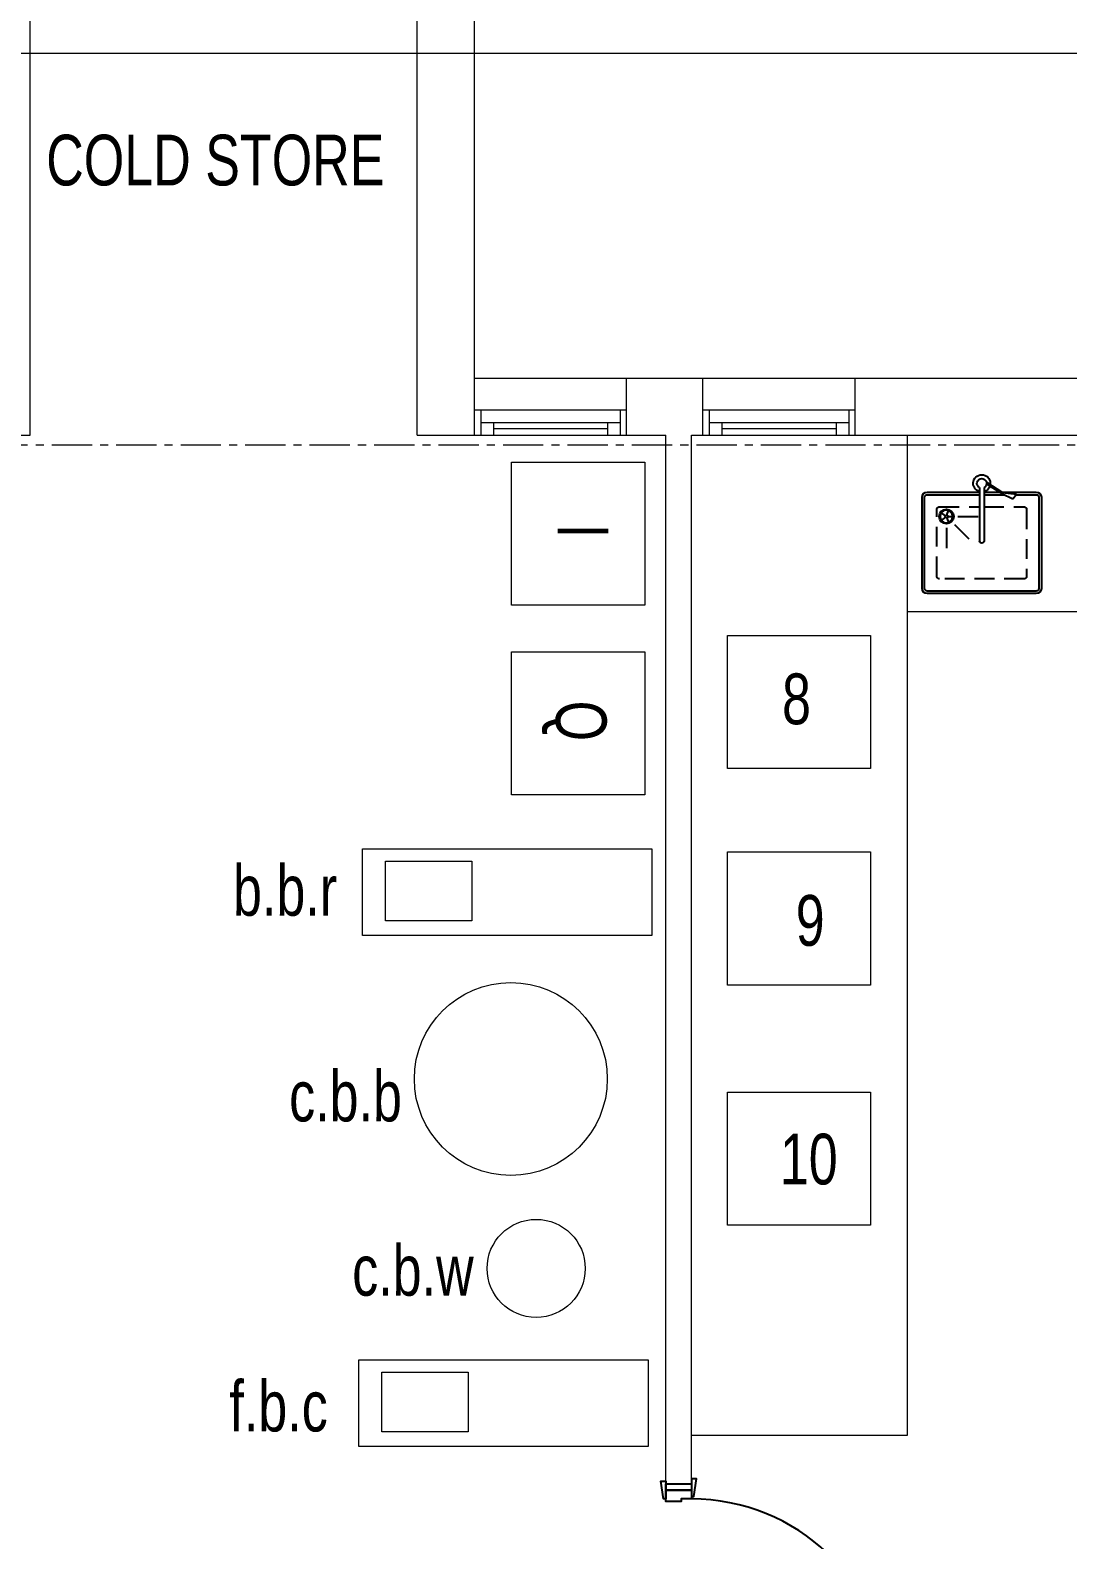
# Model space of a CAD drawing. Header units: millimetres. Extents: x 26027 to 581921, y 7230 to 233891.
# Drawn here: x 568849 to 572937, y 138029 to 143982 of the extents above; entities that cross this region are included whole.
import ezdxf

# ---------------------------------------------------------------- set-up
doc = ezdxf.new("R2010")
doc.units = ezdxf.units.MM
doc.header["$LTSCALE"] = 5
for name, pattern in [('CENTER', [50.8, 31.75, -6.35, 6.35, -6.35]), ('HIDDEN2', [0.1875, 0.125, -0.0625]), ('HIDDEN4', [0.09375, 0.0625, -0.03125])]:
    doc.linetypes.add(name, pattern=pattern)
for name, color, linetype, lineweight in [('72_EGR_BASE_TEXT', 7, 'Continuous', 5), ('Aluminum', 7, 'Continuous', 5), ('Medical Equipment and Furniture', 163, 'Continuous', 0), ('Proj', 7, 'HIDDEN2', 5), ('Walls', 32, 'Continuous', 5)]:
    doc.layers.add(name, color=color, linetype=linetype, lineweight=lineweight)
for name, color, linetype in [('axes', 9, 'Continuous'), ('BMED-SANITARY', 254, 'Continuous'), ('GE-ARCHITECTURAL_ELEMENTS', 8, 'Continuous')]:
    doc.layers.add(name, color=color, linetype=linetype)
doc.layers.add('Wooden Joinery', color=7, linetype='Continuous', lineweight=5, true_color=0xffdcd1)
doc.styles.add('X3G_ENTITY_2587EA', font='swisscl.ttf', dxfattribs={"height": 200})

# ---------------------------------------------------------------- blocks, each defined once
blk = doc.blocks.new('A$C72370EFE')
at = {"layer": 'GE-ARCHITECTURAL_ELEMENTS'}
for p, q in [((-0.01, -0.04), (-0.02, -0.04)), ((-0.01, -0.03), (-0.01, -0.07)), ((0, -0.03), (-0.01, -0.03)), ((0.04, -0.03), (0.05, -0.03)), ((0.05, -0.03), (0.05, -0.07)), ((0.05, -0.04), (0.06, -0.04)), ((-0.05, -0.07), (-0.05, -0.16)), ((-0.03, -0.07), (-0.03, -0.16)), ((-0.01, -0.06), (-0.02, -0.06)), ((0, -0.07), (-0.01, -0.07)), ((0.04, -0.07), (0.05, -0.07)), ((0.05, -0.06), (0.06, -0.06)), ((0.07, -0.07), (0.07, -0.16)), ((0.09, -0.07), (0.09, -0.16)), ((-0.01, -0.17), (-0.02, -0.17)), ((-0.01, -0.17), (-0.01, -0.19)), ((0.05, -0.17), (0.06, -0.17)), ((0.05, -0.17), (0.05, -0.19)), ((-0.01, -0.19), (-0.02, -0.19)), ((0.05, -0.19), (0.06, -0.19))]:
    blk.add_line(p, q, dxfattribs=at)
for centre, radius, start, end in [((-0.02, -0.07), 0.03, 90, 180), ((0.06, -0.07), 0.03, 0, 90), ((-0.02, -0.07), 0.01, 90, 180), ((0.06, -0.07), 0.01, 0, 90), ((-0.02, -0.16), 0.03, 180, 270), ((-0.02, -0.16), 0.01, 180, 270), ((0.06, -0.16), 0.01, 270, 0), ((0.06, -0.16), 0.03, 270, 0)]:
    blk.add_arc(centre, radius, start, end, dxfattribs=at)
blk = doc.blocks.new('A$C41DF7AD3')
at = {"layer": 'GE-ARCHITECTURAL_ELEMENTS', "elevation": 0}
for points in [[(820, 780), (820, 1559), (860, 1559), (860, 780)], [(70, 780), (70, 790), (0, 800), (0, 780)], [(870, 780), (870, 790), (940, 800), (940, 780)], [(80, 680), (80, 670), (10, 660), (10, 680)], [(860, 680), (860, 670), (930, 660), (930, 680)]]:
    blk.add_lwpolyline(points, close=True, dxfattribs=at)
for points in [[(45, 780), (45, 680), (20, 680), (20, 780), (45, 780)], [(45, 780), (80, 780), (80, 740), (90, 740), (90, 680), (45, 680), (45, 780)], [(895, 780), (860, 780), (860, 740), (850, 740), (850, 680), (895, 680), (895, 780)], [(895, 780), (895, 680), (920, 680), (920, 780), (895, 780)]]:
    blk.add_lwpolyline(points, dxfattribs=at)
at = {"layer": 'GE-ARCHITECTURAL_ELEMENTS'}
blk.add_arc((860, 780, 0), 780, 92.9397, 180, dxfattribs=at)
at = {"layer": 'GE-ARCHITECTURAL_ELEMENTS', "xscale": 999.9999999998856, "yscale": 999.9999999998856, "zscale": 999.9999999998856}
blk.add_blockref('A$C72370EFE', (820, 1559, 0), dxfattribs=at)
blk = doc.blocks.new('BMED-S-S DROP-IN SINK 45-38')
at = {"layer": 'BMED-SANITARY', "color": 8}
for p, q in [((-18.3, 4.2), (-81.8, -35.6)), ((-235, -54.7), (-235, -414.7)), ((-225, -54.7), (-225, -414.7)), ((-80.4, -34.7), (-215, -34.7)), ((-135.3, -44.7), (-215, -44.7)), ((-81.8, -35.6), (-136.9, -42.7)), ((-122.2, -61.3), (-136.9, -42.7)), ((-79.3, -39.6), (-122.2, -61.3)), ((-18.7, -1.6), (-79.3, -39.6)), ((-9.4, -16.2), (-9.4, -226.2)), ((9.4, -16.2), (9.4, -226.2)), ((215, -34.7), (9.4, -34.7)), ((215, -44.7), (9.4, -44.7)), ((225, -414.7), (225, -54.7)), ((235, -414.7), (235, -54.7)), ((94, -130.7), (14, -130.7)), ((107.2, -162.5), (50.6, -219.1)), ((139, -175.7), (139, -255.7)), ((-215, -424.7), (215, -424.7)), ((-215, -434.7), (215, -434.7))]:
    blk.add_line(p, q, dxfattribs=at)
at = {"layer": 'BMED-SANITARY', "color": 8, "linetype": 'HIDDEN4', "ltscale": 250}
for p, q in [((-177, -102.7), (-177, -366.7)), ((-9.4, -92.7), (-167, -92.7)), ((167, -92.7), (9.4, -92.7)), ((177, -366.7), (177, -102.7)), ((-167, -376.7), (167, -376.7))]:
    blk.add_line(p, q, dxfattribs=at)
at = {"layer": 'BMED-SANITARY', "color": 8}
for points in [[(-9.4, -44.7), (-89.5, -44.7)], [(-9.4, -34.7), (-71.6, -34.7)], [(137.5, -126), (130, -103.1)], [(143, -127.8), (162.5, -113.7)], [(134, -130.7), (110, -130.7)], [(137.5, -135.5), (130, -158.3)], [(143, -133.7), (162.5, -147.8)]]:
    blk.add_lwpolyline(points, dxfattribs=at)
for points in [[(139, -159.7, 1), (139, -101.7, 1)], [(139, -135.7, 1), (139, -125.7, 1)]]:
    blk.add_lwpolyline(points, format="xyb", close=True, dxfattribs=at)
for radius in [26, 25]:
    blk.add_circle((139, -130.7), radius, dxfattribs=at)
for centre, radius, start, end in [((0, 0), 33.7, 286.12448, 188.93571), ((0, 0), 18.8, 299.99685, 239.99685), ((-215, -54.7), 20, 90, 180), ((-215, -54.7), 10, 90, 180), ((0, 0), 33.7, 197.35559, 253.86923), ((215, -54.7), 20, 0, 90), ((215, -54.7), 10, 0, 90), ((0, -226.2), 9.38, 179.99685, 359.99685), ((-215, -414.7), 20, 180, 270), ((-215, -414.7), 10, 180, 270), ((215, -414.7), 10, 270, 0), ((215, -414.7), 20, 270, 0)]:
    blk.add_arc(centre, radius, start, end, dxfattribs=at)
at = {"layer": 'BMED-SANITARY', "color": 8, "linetype": 'HIDDEN4', "ltscale": 250}
for centre, start, end in [((-167, -102.7), 90.00945, 180.00945), ((167, -102.7), 0, 90), ((-167, -366.7), 180, 270), ((167, -366.7), 270, 0)]:
    blk.add_arc(centre, 10, start, end, dxfattribs=at)

msp = doc.modelspace()

# ---------------------------------------------------------------- linework, layer by layer
at = {"layer": 'Aluminum'}
for p, q in [((570598.8, 142485.3, 0), (571198.8, 142485.3, 0)), ((570623.8, 142485.3, 0), (570623.8, 142385.3, 0)), ((571173.8, 142485.3, 0), (571173.8, 142385.3, 0)), ((571498.8, 142485.3, 0), (572098.8, 142485.3, 0)), ((571523.8, 142485.3, 0), (571523.8, 142385.3, 0)), ((572073.8, 142485.3, 0), (572073.8, 142385.3, 0)), ((570623.8, 142435.3, 0), (571173.8, 142435.3, 0)), ((570673.8, 142435.3, 0), (570673.8, 142385.3, 0)), ((571123.8, 142410.3, 0), (570673.8, 142410.3, 0)), ((571123.8, 142435.3, 0), (571123.8, 142385.3, 0)), ((571523.8, 142435.3, 0), (572073.8, 142435.3, 0)), ((571573.8, 142435.3, 0), (571573.8, 142385.3, 0)), ((572023.8, 142410.3, 0), (571573.8, 142410.3, 0)), ((572023.8, 142435.3, 0), (572023.8, 142385.3, 0)), ((570598.8, 142385.3, 0), (571198.8, 142385.3, 0)), ((571498.8, 142385.3, 0), (572098.8, 142385.3, 0))]:
    msp.add_line(p, q, dxfattribs=at)
at = {"layer": 'axes', "linetype": 'CENTER', "lineweight": 0}
msp.add_line((581030.5, 142345.3, 2.4), (449113.3, 142345.3, 2.4), dxfattribs=at)
at = {"layer": 'Medical Equipment and Furniture'}
msp.add_line((572304.3, 141690.3, 0), (573993.8, 141690.3, 0), dxfattribs=at)
at = {"layer": 'Medical Equipment and Furniture', "elevation": 0}
msp.add_lwpolyline([(571454.3, 142385.3), (572304.3, 142385.3), (572304.3, 138440.3), (571454.3, 138440.3), (571454.3, 142385.3)], dxfattribs=at)
for points in [[(571269.9, 142279.2), (571269.9, 141715.4), (570744.6, 141715.4), (570744.6, 142279.2)], [(571596.4, 141595.6), (572160.1, 141595.6), (572160.1, 141070.3), (571596.4, 141070.3)], [(571269.9, 141530.4), (571269.9, 140966.6), (570744.6, 140966.6), (570744.6, 141530.4)], [(570157.6, 140754.6), (571298.5, 140754.6), (571298.5, 140412.9), (570157.6, 140412.9)], [(571596.4, 140741.8), (572160.1, 140741.8), (572160.1, 140216.5), (571596.4, 140216.5)], [(570248.7, 140705.2), (570588.5, 140705.2), (570588.5, 140470.2), (570248.7, 140470.2)], [(571596.4, 139794.8), (572160.1, 139794.8), (572160.1, 139269.5), (571596.4, 139269.5)], [(570143.3, 138739.6), (571284.2, 138739.6), (571284.2, 138397.9), (570143.3, 138397.9)], [(570234.4, 138690.1), (570574.2, 138690.1), (570574.2, 138455.2), (570234.4, 138455.2)]]:
    msp.add_lwpolyline(points, close=True, dxfattribs=at)
at = {"layer": 'Medical Equipment and Furniture'}
for centre, radius in [((570742.5, 139846.5, 0), 380.2), ((570842.4, 139099.6, 0), 193.3)]:
    msp.add_circle(centre, radius, dxfattribs=at)
at = {"layer": 'Proj'}
for p, q in [((570598.8, 142610.3, 0), (571198.8, 142610.3, 0)), ((571498.8, 142610.3, 0), (572098.8, 142610.3, 0))]:
    msp.add_line(p, q, dxfattribs=at)
msp.add_lwpolyline([(553288.8, 127680.3), (553288.8, 126400.3), (576913.8, 126400.3), (576913.8, 143890.3), (553288.8, 143890.3), (553288.8, 142610.3)], dxfattribs=at)
at = {"layer": 'Walls'}
for p, q in [((570598.8, 142385.3, 0), (570598.8, 144610.3, 0)), ((568848.8, 142385.3, 0), (568848.8, 144385.3, 0)), ((570373.8, 142385.3, 0), (570373.8, 144385.3, 0)), ((571198.8, 142385.3, 0), (571198.8, 142610.3, 0)), ((571198.8, 142610.3, 0), (571498.8, 142610.3, 0)), ((571498.8, 142385.3, 0), (571498.8, 142610.3, 0)), ((572098.8, 142610.3, 0), (574783.8, 142610.3, 0)), ((572098.8, 142385.3, 0), (572098.8, 142610.3, 0)), ((568623.8, 142385.3, 0), (568848.8, 142385.3, 0)), ((570373.8, 142385.3, 0), (570598.8, 142385.3, 0)), ((571198.8, 142385.3, 0), (571353.8, 142385.3, 0)), ((571454.3, 142385.3, 0), (571498.8, 142385.3, 0)), ((572098.8, 142385.3, 0), (574783.8, 142385.3, 0)), ((571453.8, 138250.3, 0), (571353.8, 138250.3, 0))]:
    msp.add_line(p, q, dxfattribs=at)
at = {"layer": 'Walls', "elevation": 0}
for points in [[(571353.8, 138250.3), (571353.8, 142385.3)], [(571453.8, 138250.3), (571454.3, 142385.3)]]:
    msp.add_lwpolyline(points, dxfattribs=at)

# ---------------------------------------------------------------- block references
at = {"layer": 'Medical Equipment and Furniture', "xscale": -1}
msp.add_blockref('BMED-S-S DROP-IN SINK 45-38', (572598, 142195.2, 0), dxfattribs=at)
at = {"layer": 'Wooden Joinery', "rotation": 270}
msp.add_blockref('A$C41DF7AD3', (570673.8, 138270.3, 0), dxfattribs=at)

# ---------------------------------------------------------------- texts
at = {"layer": '72_EGR_BASE_TEXT', "insert": (569578.2, 143570), "char_height": 200, "attachment_point": 2, "style": 'X3G_ENTITY_2587EA'}
msp.add_mtext('COLD STORE', dxfattribs=at)
at = {"layer": 'Medical Equipment and Furniture', "char_height": 200, "attachment_point": 2, "rotation": 270, "style": 'X3G_ENTITY_2587EA'}
for s, insert in [('I', (571127.2, 142007.3, 0)), ('Q', (571119.6, 141258.6, 0))]:
    msp.add_mtext(s, dxfattribs=dict(at, insert=insert))
at = {"layer": 'Medical Equipment and Furniture', "char_height": 200, "attachment_point": 2, "style": 'X3G_ENTITY_2587EA'}
for s, insert in [('8', (571868.2, 141445.3, 0)), ('9', (571922.1, 140571.8, 0)), ('10', (571916.4, 139630.7, 0))]:
    msp.add_mtext(s, dxfattribs=dict(at, insert=insert))
at = {"layer": 'Medical Equipment and Furniture', "char_height": 200, "width": 3575.279, "attachment_point": 2, "style": 'X3G_ENTITY_2587EA'}
for s, insert in [('\\pxql;b.b.r', (571435.5, 140690.3, 0)), ('\\pxql;c.b.b', (571656.6, 139879.3, 0)), ('\\pxql;c.b.w', (571905.1, 139192, 0)), ('\\pxql;f.b.c', (571421.2, 138656.6, 0))]:
    msp.add_mtext(s, dxfattribs=dict(at, insert=insert))

doc.saveas('drawing.dxf')
